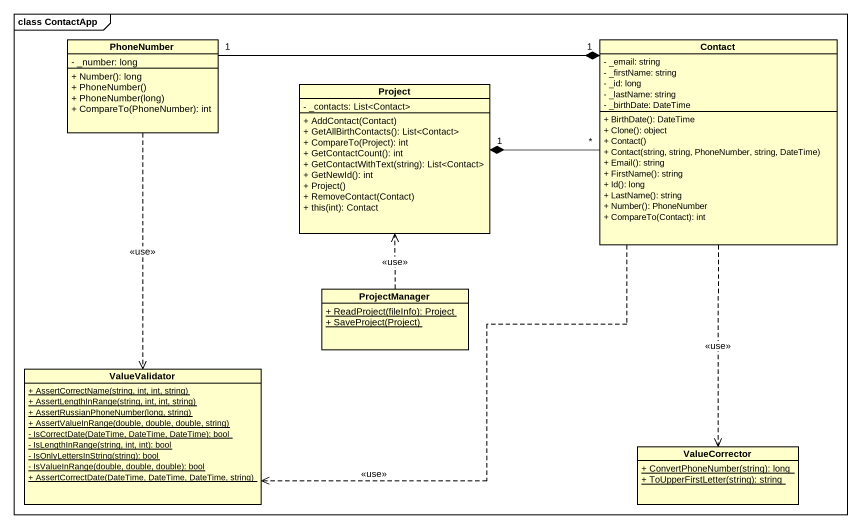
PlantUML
@startuml
mainframe class ContactApp
hide circle
hide empty members
skinparam classAttributeIconSize 0
class PhoneNumber {
  - _number: long
  + Number(): long
  + PhoneNumber()
  + PhoneNumber(long)
  + CompareTo(PhoneNumber): int
}
class Contact {
  - _email: string
  - _firstName: string
  - _id: long
  - _lastName: string
  - _birthDate: DateTime
  + BirthDate(): DateTime
  + Clone(): object
  + Contact()
  + Contact(string, string, PhoneNumber, string, DateTime)
  + Email(): string
  + FirstName(): string
  + Id(): long
  + LastName(): string
  + Number(): PhoneNumber
  + CompareTo(Contact): int
}
class Project {
  - _contacts: List<Contact>
  + AddContact(Contact)
  + GetAllBirthContacts(): List<Contact>
  + CompareTo(Project): int
  + GetContactCount(): int
  + GetContactWithText(string): List<Contact>
  + GetNewId(): int
  + Project()
  + RemoveContact(Contact)
  + this(int): Contact
}
class ProjectManager {
  {static} + ReadProject(fileInfo): Project
  {static} + SaveProject(Project)
}
class ValueValidator {
  {static} + AssertCorrectName(string, int, int, string)
  {static} + AssertLengthInRange(string, int, int, string)
  {static} + AssertRussianPhoneNumber(long, string)
  {static} + AssertValueInRange(double, double, double, string)
  {static} - IsCorrectDate(DateTime, DateTime, DateTime): bool
  {static} - IsLengthInRange(string, int, int): bool
  {static} - IsOnlyLettersInString(string): bool
  {static} - IsValueInRange(double, double, double): bool
  {static} + AssertCorrectDate(DateTime, DateTime, DateTime, string)
}
class ValueCorrector {
  {static} + ConvertPhoneNumber(string): long
  {static} + ToUpperFirstLetter(string): string
}
PhoneNumber "1" -right-* "1" Contact
PhoneNumber ..> ValueValidator : <<use>>
Contact "*" -left-* "1" Project
Contact .left.> ValueValidator : <<use>>
Contact ..> ValueCorrector : <<use>>
ProjectManager .up.> Project : <<use>>
@enduml
